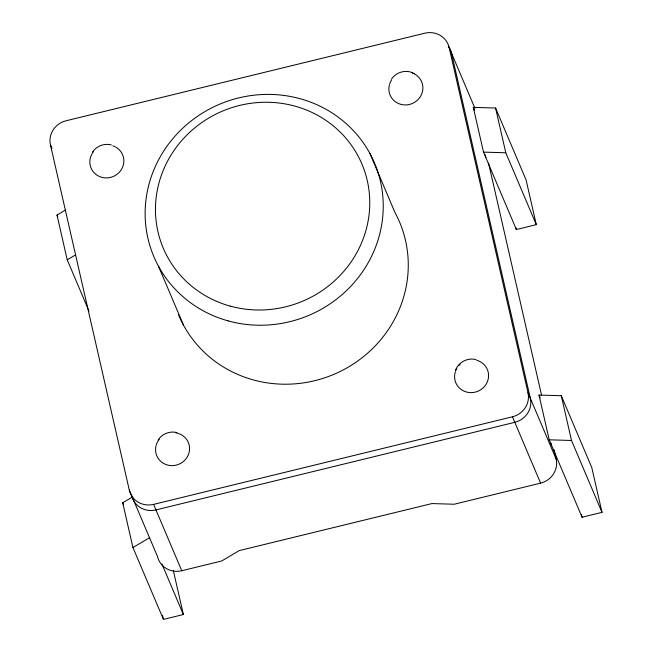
<?xml version="1.0" encoding="UTF-8"?>
<svg xmlns="http://www.w3.org/2000/svg" width="652" height="652" viewBox="0 0 652 652"><rect width="100%" height="100%" fill="white"/><g stroke="black" fill="none" stroke-linecap="round" stroke-linejoin="round"><path stroke-width="0.98" d="M455.422 370.629C458.136 362.3 467.631 357.304 476.05 359.627M92.502 152.095C96.504 146.048 104.296 143.057 111.313 144.915M391.526 79.112C396.261 71.793 406.661 69.145 414.224 73.578M158.208 439.79C162.209 433.743 170.009 430.752 177.018 432.61M89.014 311.167L67.221 259.822L57.001 215.07L65.371 210.123M67.221 259.822L75.599 254.875M173.375 570.753L183.375 614.534L163.44 619.4L132.935 547.517L122.706 502.765L132.763 496.824M132.935 547.517L149.683 537.615M516.368 229.528L536.303 224.663L526.082 179.911L495.569 108.028L473.287 107.36L483.515 152.12L516.368 229.528L515.928 227.581M129.292 490.068A20.546 19.65 -23 0 0 153.603 504.379L512.439 416.799A20.546 19.65 -23 0 0 527.99 392.757L449.138 47.523A20.546 19.65 -23 0 0 424.827 33.203L65.991 120.791A20.546 19.65 -23 0 0 50.44 144.834L129.292 490.068L131.248 494.672M448.291 46.08A20.546 19.65 -23 0 1 451.486 53.048L530.337 398.282A20.546 19.65 -23 0 1 514.787 422.325L155.95 509.913A20.546 19.65 -23 0 1 131.639 495.593L157.458 556.417A20.546 19.65 -23 0 0 181.769 570.736L221.639 561.005L239.227 550.606L431.934 503.572L454.216 504.232L540.606 483.148A20.546 19.65 -23 0 0 556.156 459.106L554.029 449.79M582.081 517.223L602.016 512.358L591.796 467.606L561.282 395.723L539 395.055L549.22 439.807L582.081 517.223L581.413 514.306M483.515 152.12L505.797 152.78L536.303 224.663M549.22 439.807L571.502 440.475L602.016 512.358M449.138 47.523L474.925 108.256M473.287 107.36L474.46 110.131M539 395.055L540.174 397.826M527.99 392.757L556.156 459.106M512.439 416.799L540.606 483.148M369.896 153.44L394.925 212.422A119.846 114.613 -23 0 1 338.396 372.325A119.846 114.613 -23 0 1 178.363 314.345M158.469 266.187L183.505 325.169M50.44 144.834L52.005 148.517M57.001 215.07L57.792 216.937M153.603 504.379L181.769 570.736M161.949 564.045L183.375 614.534M122.706 502.765L123.505 504.632M495.569 108.028L505.797 152.78M561.282 395.723L571.502 440.475M488.544 163.073L541.543 395.12M485.194 154.728L485.862 157.645M551.127 443.393L551.568 445.34M162.552 615.512L163.22 618.43M116.015 147.27A17.123 16.373 -23 0 1 121.329 169.626A17.123 16.373 -23 0 1 98.183 175.893A17.123 16.373 -23 0 1 92.062 153.75M92.519 153A17.123 16.373 -23 0 1 93.554 151.574M112.829 145.828A17.123 16.373 -23 0 1 115.257 146.847M476.726 360.279A17.123 16.373 -23 0 1 487.794 380.629A17.123 16.373 -23 0 1 466.441 392.015A17.123 16.373 -23 0 1 455.373 371.664M455.658 370.849A17.123 16.373 -23 0 1 456.799 368.462M458.869 365.601A17.123 16.373 -23 0 1 460.116 364.338M178.542 433.515A17.123 16.373 -23 0 1 188.681 453.89A17.123 16.373 -23 0 1 167.694 465.08A17.123 16.373 -23 0 1 156.097 445.487M156.35 444.656A17.123 16.373 -23 0 1 159.267 439.269M175.983 432.879A17.123 16.373 -23 0 1 177.703 433.262M411.852 72.837A17.123 16.373 -23 0 1 421.999 93.212A17.123 16.373 -23 0 1 401.013 104.401A17.123 16.373 -23 0 1 389.415 84.809M389.66 83.969A17.123 16.373 -23 0 1 391.542 80.017M228.167 320.898A119.846 114.613 -23 0 0 380.466 181.427A119.846 114.613 -23 0 0 183.905 127.116A119.846 114.613 -23 0 0 228.167 320.898M230.205 306.106A107.865 103.146 -23 0 0 367.272 180.58A107.865 103.146 -23 0 0 190.368 131.696A107.865 103.146 -23 0 0 230.205 306.106"/></g></svg>
